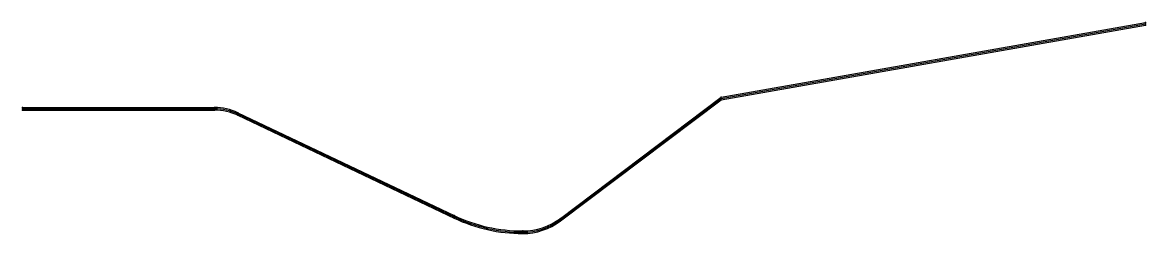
# Model space of a CAD drawing. Header units: millimetres. Extents: x -388 to 483, y 132 to 296.
import ezdxf

# ---------------------------------------------------------------- set-up
doc = ezdxf.new("R2010")
doc.units = ezdxf.units.MM

msp = doc.modelspace()

# ---------------------------------------------------------------- linework, layer by layer
at = {"layer": 'BELL_POLY'}
for p, q in [((153.92936, 237.62345), (482.9883, 295.64542)), ((153.92936, 236.62345), (482.9883, 294.64542)), ((153.92936, 235.62345), (482.9883, 293.64542)), ((29.22878, 143.65482), (153.92936, 237.62345)), ((29.22878, 142.65482), (153.92936, 236.62345)), ((29.22878, 141.65482), (153.92936, 235.62345))]:
    msp.add_line(p, q, dxfattribs=at)
at = {"layer": 'CH_CEILING'}
for p, q in [((-388.0228, 229.68216), (-238.9972, 229.68216)), ((-221.04484, 225.63368), (-53.18865, 145.86973))]:
    msp.add_line(p, q, dxfattribs=at)
for centre, radius, start, end in [((-238.9972, 187.85451), 41.82765, 64.5833, 90), ((0, 257.80055), 123.92555, 244.5833, 270), ((0, 182.44272), 48.56772, 270, 307)]:
    msp.add_arc(centre, radius, start, end, dxfattribs=at)
at = {"layer": 'CH_CENTER'}
for p, q in [((-388.0228, 228.68216), (-238.9972, 228.68216)), ((-221.04484, 224.63368), (-53.18865, 144.86973))]:
    msp.add_line(p, q, dxfattribs=at)
for centre, radius, start, end in [((-238.9972, 186.85451), 41.82765, 64.5833, 90), ((0, 256.80055), 123.92555, 244.5833, 270), ((0, 181.44272), 48.56772, 270, 307)]:
    msp.add_arc(centre, radius, start, end, dxfattribs=at)
at = {"layer": 'CH_FLOOR'}
for p, q in [((-388.0228, 227.68216), (-238.9972, 227.68216)), ((-221.04484, 223.63368), (-53.18865, 143.86973))]:
    msp.add_line(p, q, dxfattribs=at)
for centre, radius, start, end in [((-238.9972, 185.85451), 41.82765, 64.5833, 90), ((0, 255.80055), 123.92555, 244.5833, 270), ((0, 180.44272), 48.56772, 270, 307)]:
    msp.add_arc(centre, radius, start, end, dxfattribs=at)
at = {"layer": 'CONTROL'}
for p in [(482.9883, 295.64542), (482.9883, 294.64542), (482.9883, 293.64542), (153.92936, 237.62345), (153.92936, 236.62345), (153.92936, 235.62345), (29.22878, 143.65482), (29.22878, 142.65482), (29.22878, 141.65482)]:
    msp.add_point(p, dxfattribs=at)
at = {"layer": 'POINTS'}
for p in [(482.9883, 295.64542), (482.9883, 294.64542), (482.9883, 293.64542), (-388.0228, 229.68216), (-388.0228, 228.68216), (-388.0228, 227.68216), (-238.9972, 229.68216), (-238.9972, 228.68216), (-238.9972, 227.68216), (-221.04484, 225.63368), (-221.04484, 224.63368), (-221.04484, 223.63368), (-53.18865, 145.86973), (-53.18865, 144.86973), (-53.18865, 143.86973), (29.22878, 143.65482), (29.22878, 142.65482), (29.22878, 141.65482), (0, 133.87501), (0, 132.87501), (0, 131.87501)]:
    msp.add_point(p, dxfattribs=at)

doc.saveas('drawing.dxf')
